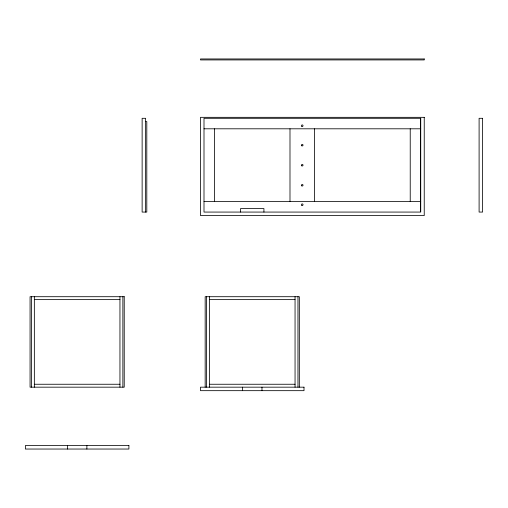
<?xml version="1.0" encoding="UTF-8"?>
<svg xmlns="http://www.w3.org/2000/svg" width="508" height="508" viewBox="0 0 508 508"><rect width="100%" height="100%" fill="white"/><g stroke="black" fill="none" stroke-linecap="round" stroke-linejoin="round"><path stroke-width="0.76" d="M145.631 121.609L146.799 121.609L146.799 212.071L142.132 212.071L142.132 118.301L145.631 118.301L145.631 212.071M204 128.803L420.732 128.803M204 201.568L420.732 201.568M34.347 299.625L119.952 299.625M209.448 299.625L295.053 299.625M34.347 384.251L119.952 384.251M209.448 384.251L295.053 384.251M420.535 118.301L420.535 211.099M410.229 128.803L410.229 201.568M314.509 128.803L314.509 201.568M299.333 387.172L299.333 296.704L205.169 296.704L205.169 387.172M297.967 296.704L297.967 387.172M295.053 296.704L295.053 387.172M289.992 128.803L289.992 201.568M263.925 212.071L263.925 208.572L240.576 208.572L240.576 212.071M261.976 387.172L261.976 390.671M242.519 387.172L242.519 390.671M214.503 128.803L214.503 201.568M209.448 296.704L209.448 387.172M206.527 296.704L206.527 387.172M122.873 296.704L122.873 387.172M119.952 296.704L119.952 387.172M86.881 445.535L86.881 449.04M67.424 445.535L67.424 449.04M34.347 296.704L34.347 387.172M31.433 296.704L31.433 387.172M424.237 58.96L200.495 58.96L200.495 59.931L424.237 59.931L424.237 58.96M424.237 117.329L200.495 117.329L200.495 215.576L424.237 215.576L424.237 117.329M420.732 118.301L204 118.301L204 212.071L420.732 212.071L420.732 118.301M482.6 118.301L479.101 118.301L479.101 212.071L482.6 212.071L482.6 118.301M124.231 296.704L30.067 296.704L30.067 387.172L124.231 387.172L124.231 296.704M304 387.172L200.495 387.172L200.495 390.671L304 390.671L304 387.172M128.905 445.535L25.4 445.535L25.4 449.04L128.905 449.04L128.905 445.535M301.86 205.353A0.781 0.781 0 0 0 303.028 204.68A0.781 0.781 0 0 0 301.86 204.006A0.781 0.781 0 0 0 301.86 205.353M301.86 126.365A0.781 0.781 0 0 0 303.028 125.692A0.781 0.781 0 0 0 301.86 125.019A0.781 0.781 0 0 0 301.86 126.365M301.86 185.896A0.781 0.781 0 0 0 303.028 185.223A0.781 0.781 0 0 0 301.86 184.55A0.781 0.781 0 0 0 301.86 185.896M301.86 165.862A0.781 0.781 0 0 0 303.028 165.189A0.781 0.781 0 0 0 301.86 164.509A0.781 0.781 0 0 0 301.86 165.862M301.86 145.821A0.781 0.781 0 0 0 303.028 145.148A0.781 0.781 0 0 0 301.86 144.475A0.781 0.781 0 0 0 301.86 145.821"/></g></svg>
